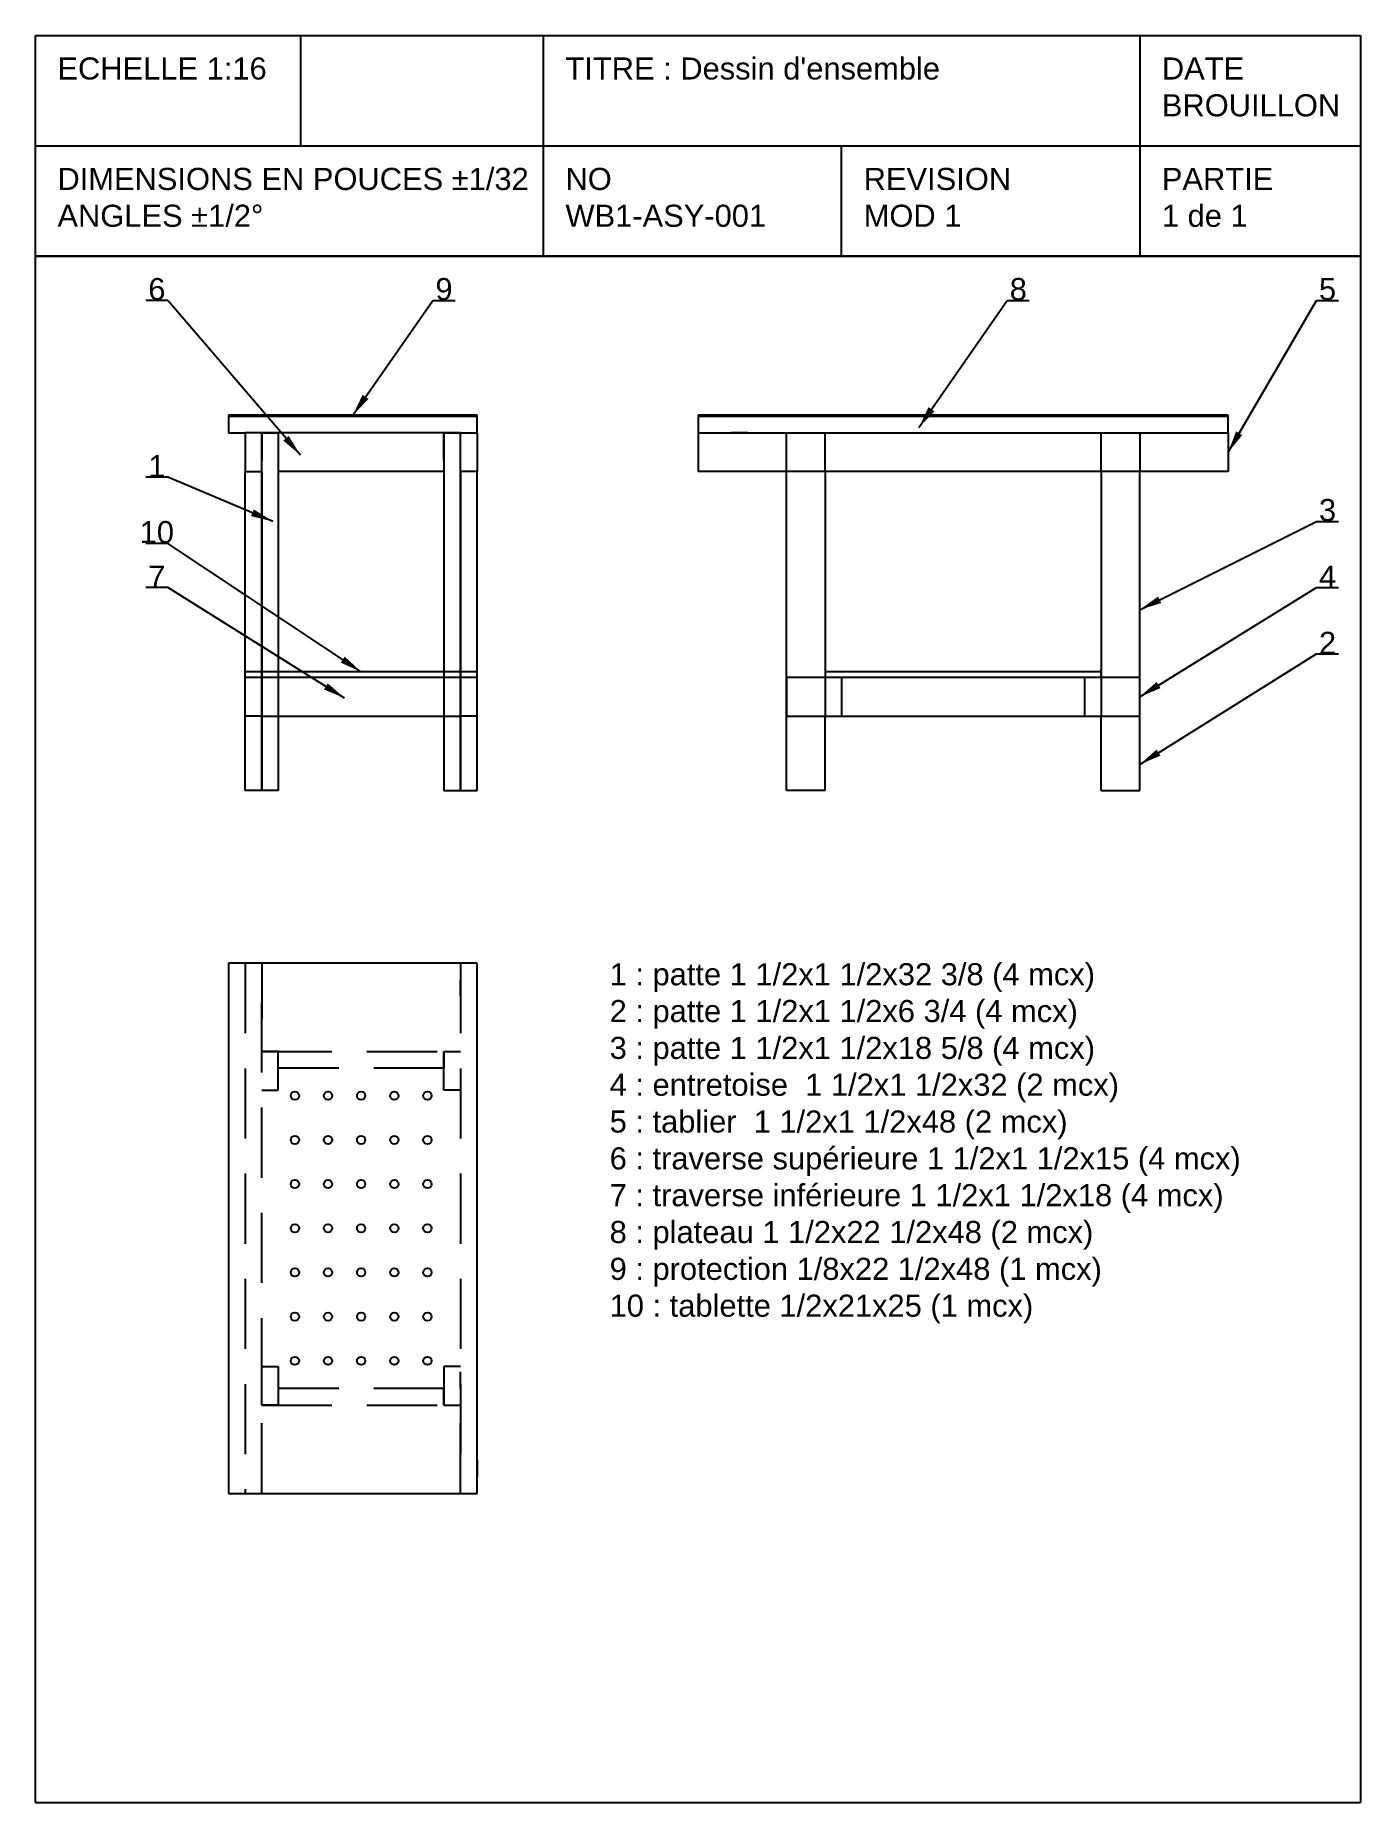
# Model space of a CAD drawing. Header units: inches. Extents: x -52 to 68, y -124 to 36.
import ezdxf

# ---------------------------------------------------------------- set-up
doc = ezdxf.new("R2010")
doc.units = ezdxf.units.IN
doc.header["$MEASUREMENT"] = 0
doc.linetypes.add('HIDDEN', pattern=[9.525, 6.35, -3.175])
doc.linetypes.add('PHANTOM', pattern=[63.5, 31.75, -6.35, 6.35, -6.35, 6.35, -6.35])
doc.layers.get('0').update_dxf_attribs({"lineweight": 25})
for name, color, linetype, lineweight, true_color in [('Arrêtes cachées', 1, 'HIDDEN', 25, 0xff0000), ('Arrêtes visibles', 18, 'Continuous', 25, 0x000000), ('Fantômes', 18, 'PHANTOM', 25, 0x000000)]:
    doc.layers.add(name, color=color, linetype=linetype, lineweight=lineweight, true_color=true_color)
doc.styles.add('QCADDimTextStyle', font='txt')
doc.styles.add('textstyle11', font='')
doc.styles.add('textstyle12', font='')
doc.styles.add('textstyle13', font='')
doc.styles.add('textstyle14', font='')
doc.styles.add('textstyle15', font='')
doc.styles.add('textstyle16', font='')
doc.styles.add('textstyle17', font='')
doc.styles.add('textstyle18', font='')
doc.styles.add('textstyle19', font='')
doc.styles.add('textstyle20', font='')
doc.styles.add('textstyle21', font='')
doc.styles.add('textstyle22', font='')
doc.styles.add('textstyle23', font='')
doc.styles.add('textstyle24', font='')
doc.styles.add('textstyle25', font='')
doc.styles.add('textstyle26', font='')
doc.styles.add('textstyle27', font='')
doc.styles.add('textstyle28', font='')
doc.styles.get('textstyle11').set_extended_font_data('Arial')
doc.styles.get('textstyle12').set_extended_font_data('Arial')
doc.styles.get('textstyle13').set_extended_font_data('Arial')
doc.styles.get('textstyle14').set_extended_font_data('Arial')
doc.styles.get('textstyle15').set_extended_font_data('Arial')
doc.styles.get('textstyle16').set_extended_font_data('Arial')
doc.styles.get('textstyle17').set_extended_font_data('Arial')
doc.styles.get('textstyle18').set_extended_font_data('Arial')
doc.styles.get('textstyle19').set_extended_font_data('Arial')
doc.styles.get('textstyle20').set_extended_font_data('Arial')
doc.styles.get('textstyle21').set_extended_font_data('Arial')
doc.styles.get('textstyle22').set_extended_font_data('Arial')
doc.styles.get('textstyle23').set_extended_font_data('Arial')
doc.styles.get('textstyle24').set_extended_font_data('Arial')
doc.styles.get('textstyle25').set_extended_font_data('Arial')
doc.styles.get('textstyle26').set_extended_font_data('Arial')
doc.styles.get('textstyle27').set_extended_font_data('Arial')
doc.styles.get('textstyle28').set_extended_font_data('Arial')
doc.dimstyles.new('QCADDimStyle', dxfattribs={"dimscale": 16, "dimtxt": 0.125, "dimasz": 0.125, "dimexe": 0.0625, "dimexo": 0.03125, "dimgap": 0.03125, "dimtad": 1, "dimtoh": 1, "dimdec": 4, "dimzin": 0, "dimdsep": 46, "dimtxsty": 'QCADDimTextStyle', "dimcen": 0.09, "dimadec": 0, "dimazin": 0, "dimtfac": 1, "dimtdec": 4, "dimtofl": 0, "dimtmove": 0, "dimatfit": 3, "dimfxl": 1, "dimtolj": 1, "dimtzin": 0, "dimarcsym": 0})

# ---------------------------------------------------------------- blocks, each defined once
blk = doc.blocks.new('cartouche_ANSI_A')
for p, q in [((0, 10), (7.5, 10)), ((0, 0), (0, 10)), ((0, 10), (7.5, 10)), ((1.5, 10), (1.5, 9.375)), ((2.875, 8.75), (2.875, 10)), ((6.25, 10), (6.25, 8.75)), ((7.5, 10), (7.5, 0)), ((0, 8.75), (0, 9.5)), ((7.5, 9.5), (7.5, 8.75)), ((0, 9.375), (2.875, 9.375)), ((2.875, 9.375), (5.625, 9.375)), ((4.5625, 8.75), (4.5625, 9.375)), ((5.625, 9.375), (7.5, 9.375)), ((7.5, 8.75), (0, 8.75)), ((0, 8.75), (2.875, 8.75)), ((7.5, 8.75), (0, 8.75)), ((2.875, 8.75), (6.25, 8.75)), ((6.25, 8.75), (7.5, 8.75)), ((0, 0), (7.5, 0))]:
    blk.add_line(p, q)
at = {"char_height": 0.125, "attachment_point": 1}
for s, insert, style in [('ECHELLE 1:16', (0.125, 9.875), 'textstyle12'), ("TITRE : Dessin d'ensemble", (3, 9.875), 'textstyle14'), ('DATE\\PBROUILLON', (6.375, 9.875), 'textstyle17'), ('DIMENSIONS EN POUCES %%p1/32\\PANGLES %%p1/2%%d', (0.125, 9.25), 'textstyle11'), ('NO\\PWB1-ASY-001', (3, 9.25), 'textstyle13'), ('REVISION\\PMOD 1', (4.6875, 9.25), 'textstyle16'), ('PARTIE\\P1 de 1', (6.375, 9.25), 'textstyle15')]:
    blk.add_mtext(s, dxfattribs=dict(at, insert=insert, style=style))

msp = doc.modelspace()

# ---------------------------------------------------------------- linework, layer by layer
at = {"layer": 'Arrêtes cachées'}
for p, q in [((16, -3.5), (16, 0)), ((19.5, -3.5), (19.5, 0)), ((44.5, -3.5), (44.5, 0)), ((48, 0), (48, -3.5)), ((-30, -21.625), (-33, -21.625)), ((-30, -22.125), (-31.5, -22.125)), ((-12, -21.625), (-15, -21.625)), ((-13.5, -22.125), (-15, -22.125)), ((19.5, -22.125), (19.5, -25.625)), ((21, -22.125), (21, -25.625)), ((43, -22.125), (43, -25.625)), ((44.5, -22.125), (44.5, -25.625)), ((-31.5, -25.625), (-30, -25.625)), ((-15, -25.625), (-13.5, -25.625)), ((-33, -48), (-33, -96)), ((-31.5, -48), (-33, -48)), ((-31.5, -48), (-31.5, -52)), ((-13.5, -48), (-13.5, -94.5)), ((-12, -48), (-13.5, -48)), ((-12, -96), (-12, -48)), ((-31.5, -96), (-31.5, -49.5)), ((-31.5, -49.5), (-31.5, -51)), ((-31.5, -49.5), (-31.5, -53)), ((-13.5, -51), (-13.5, -49.5)), ((-13.5, -49.5), (-13.5, -53)), ((-31.5, -50), (-31.5, -52.5)), ((-13.5, -51), (-13.5, -52.5)), ((-30, -56), (-31.5, -56)), ((-31.5, -56), (-15, -56)), ((-30, -57.5), (-30, -56)), ((-30, -57.5), (-30, -56)), ((-15, -57.5), (-15, -56)), ((-15, -56), (-13.5, -56)), ((-15, -56), (-15, -57.5)), ((-30, -59.5), (-30, -57.5)), ((-15, -57.5), (-30, -57.5)), ((-15, -59.5), (-15, -57.5)), ((-31.5, -59.5), (-30, -59.5)), ((-13.5, -59.5), (-15, -59.5)), ((-31.5, -88), (-31.5, -84.5)), ((-31.5, -84.5), (-30, -84.5)), ((-30, -84.5), (-30, -86.5)), ((-13.5, -84.5), (-15, -84.5)), ((-15, -84.5), (-15, -86.5)), ((-31.5, -86.5), (-31.5, -85)), ((-13.5, -86.5), (-13.5, -85)), ((-31.5, -88), (-31.5, -86.5)), ((-31.5, -88), (-31.5, -86.5)), ((-30, -88), (-31.5, -88)), ((-31.5, -88), (-15, -88)), ((-30, -86.5), (-30, -88)), ((-15, -86.5), (-30, -86.5)), ((-30, -86.5), (-30, -88)), ((-15, -86.5), (-15, -88)), ((-15, -88), (-15, -86.5)), ((-15, -88), (-13.5, -88)), ((-13.5, -86.5), (-13.5, -88)), ((-13.5, -96), (-13.5, -89)), ((-33, -96), (-31.5, -96)), ((-13.5, -96), (-12, -96))]:
    msp.add_line(p, q, dxfattribs=at)
msp.add_circle((0, 0), 0, dxfattribs=at)
at = {"layer": 'Arrêtes visibles'}
for p, q in [((-12, 1.625), (-34.5, 1.625)), ((-34.5, 1.625), (-34.5, 0)), ((-12, 1.5), (-12, 1.625)), ((56, 1.625), (8, 1.625)), ((8, 1.625), (8, 0)), ((56, 1.5), (56, 1.625)), ((-12, 1.5), (-34.5, 1.5)), ((-34.5, 0), (-33, 0)), ((-31.5, 0), (-33, 0)), ((-33, 0), (-33, -3.5)), ((-31.5, 0), (-30, 0)), ((-30, 0), (-30, -32.375)), ((-12, 0.812), (-12, 1.5)), ((-12, 0), (-12, 0.812)), ((56, 1.5), (8, 1.5)), ((8, 0), (56, 0)), ((8, 0), (8, -3.5)), ((9.5, 0), (54.5, 0)), ((9.5, 0), (54.5, 0)), ((9.5, 0), (54.5, 0)), ((12.5, 0), (11, 0)), ((51.5, 0), (53, 0)), ((56, 0.812), (56, 1.5)), ((56, 0), (56, 0.812)), ((56, 0), (56, -3.5)), ((-31.5, -32.375), (-31.5, 0)), ((-31.5, -3.5), (-31.5, 0)), ((-15, 0), (-31.5, 0)), ((-30, 0), (-31.5, 0)), ((-31.5, 0), (-31.5, -2.5)), ((-13.5, 0), (-15, 0)), ((-15, 0), (-15, -32.375)), ((-15, 0), (-12, 0)), ((-15, -2.5), (-15, 0)), ((-13.5, -32.375), (-13.5, 0)), ((-13.5, 0), (-12, 0)), ((-13.5, -3.5), (-13.5, 0)), ((-12, 0), (-12, -3.5)), ((-33, -32.375), (-33, -3.5)), ((-33, -3.5), (-31.5, -3.5)), ((-33, -3.5), (-31.5, -3.5)), ((-31.5, -3.5), (-31.5, -24.25)), ((-15, -3.5), (-30, -3.5)), ((-12, -3.5), (-13.5, -3.5)), ((-13.5, -3.5), (-13.5, -32.375)), ((-12, -3.5), (-13.5, -3.5)), ((-12, -32.375), (-12, -3.5)), ((54.5, -3.5), (8, -3.5)), ((16, -32.375), (16, -3.5)), ((19.5, -3.5), (19.5, -22.125)), ((44.5, -3.5), (44.5, -22.125)), ((48, -32.375), (48, -3.5)), ((56, -3.5), (49, -3.5)), ((-31.5, -22.125), (-33, -22.125)), ((-31.5, -22.125), (-31.5, -25.625)), ((-15, -21.625), (-30, -21.625)), ((-15, -22.125), (-30, -22.125)), ((-12, -22.125), (-13.5, -22.125)), ((48, -22.125), (16, -22.125)), ((16, -22.125), (16, -25.625)), ((19.5, -21.375), (19.5, -22.125)), ((44.5, -21.625), (19.5, -21.625)), ((44.5, -22.125), (44.5, -21.375)), ((48, -25.625), (48, -22.125)), ((-31.5, -25.625), (-33, -25.625)), ((-31.5, -25.625), (-31.5, -32.375)), ((-30, -25.625), (-15, -25.625)), ((-12, -25.625), (-13.5, -25.625)), ((16, -25.625), (48, -25.625)), ((19.5, -32.375), (19.5, -25.625)), ((44.5, -32.375), (44.5, -25.625)), ((-31.5, -32.375), (-33, -32.375)), ((-30, -32.375), (-31.5, -32.375)), ((-15, -32.375), (-13.5, -32.375)), ((-13.5, -32.375), (-12, -32.375)), ((19.5, -32.375), (16, -32.375)), ((44.5, -32.375), (48, -32.375)), ((-34.5, -48), (-34.5, -96)), ((-12, -48), (-34.5, -48)), ((-12, -96), (-12, -48)), ((-12, -93), (-12, -94.5)), ((-34.5, -96), (-12, -96))]:
    msp.add_line(p, q, dxfattribs=at)
for centre in [(-28.5, -60), (-25.5, -60), (-22.5, -60), (-19.5, -60), (-16.5, -60), (-28.5, -64), (-25.5, -64), (-22.5, -64), (-19.5, -64), (-16.5, -64), (-28.5, -68), (-25.5, -68), (-22.5, -68), (-19.5, -68), (-16.5, -68), (-28.5, -72), (-25.5, -72), (-22.5, -72), (-19.5, -72), (-16.5, -72), (-28.5, -76), (-25.5, -76), (-22.5, -76), (-19.5, -76), (-16.5, -76), (-28.5, -80), (-25.5, -80), (-22.5, -80), (-19.5, -80), (-16.5, -80), (-28.5, -84), (-25.5, -84), (-22.5, -84), (-19.5, -84), (-16.5, -84)]:
    msp.add_circle(centre, 0.375, dxfattribs=at)

# ---------------------------------------------------------------- block references
at = {"layer": 'Fantômes', "xscale": 16, "yscale": 16}
msp.add_blockref('cartouche_ANSI_A', (-52, -124), dxfattribs=at)

# ---------------------------------------------------------------- texts
at = {"layer": 'Arrêtes visibles', "char_height": 2}
for s, insert, attachment_point, style in [('6', (-41, 12), 8, 'textstyle20'), ('9', (-15, 12), 8, 'textstyle22'), ('8', (37, 12), 8, 'textstyle21'), ('5', (65, 12), 8, 'textstyle23'), ('1', (-41, -4), 8, 'textstyle18'), ('3', (65, -8), 8, 'textstyle24'), ('10', (-41, -10), 8, 'textstyle19'), ('7', (-41, -14), 8, 'textstyle27'), ('4', (65, -14), 8, 'textstyle25'), ('2', (65, -20), 8, 'textstyle26'), ('1 : patte 1 1/2x1 1/2x32 3/8 (4 mcx)\\P2 : patte 1 1/2x1 1/2x6 3/4 (4 mcx)\\P3 : patte 1 1/2x1 1/2x18 5/8 (4 mcx)\\P4 : entretoise  1 1/2x1 1/2x32 (2 mcx)\\P5 : tablier  1 1/2x1 1/2x48 (2 mcx)\\P6 : traverse supérieure 1 1/2x1 1/2x15 (4 mcx)\\P7 : traverse inférieure 1 1/2x1 1/2x18 (4 mcx)\\P8 : plateau 1 1/2x22 1/2x48 (2 mcx)\\P9 : protection 1/8x22 1/2x48 (1 mcx)\\P10 : tablette 1/2x21x25 (1 mcx)', (0, -48), 1, 'textstyle28')]:
    msp.add_mtext(s, dxfattribs=dict(at, insert=insert, attachment_point=attachment_point, style=style))

# ---------------------------------------------------------------- leaders
at = {"layer": 'Arrêtes visibles'}
for points in [[(-28, -2), (-40, 12), (-42, 12)], [(-23.25, 1.625), (-16, 12), (-14, 12)], [(28, 0.5), (36, 12), (38, 12)], [(56, -1.75), (64, 12), (66, 12)], [(-30.5, -8), (-40, -4), (-42, -4)], [(48, -16), (64, -8), (66, -8)], [(-22.5, -21.625), (-40, -10), (-42, -10)], [(-24, -24), (-40, -14), (-42, -14)], [(48, -23.875), (64, -14), (66, -14)], [(48, -30), (64, -20), (66, -20)]]:
    msp.add_leader(points, dimstyle='QCADDimStyle', dxfattribs=at)

doc.saveas('drawing.dxf')
